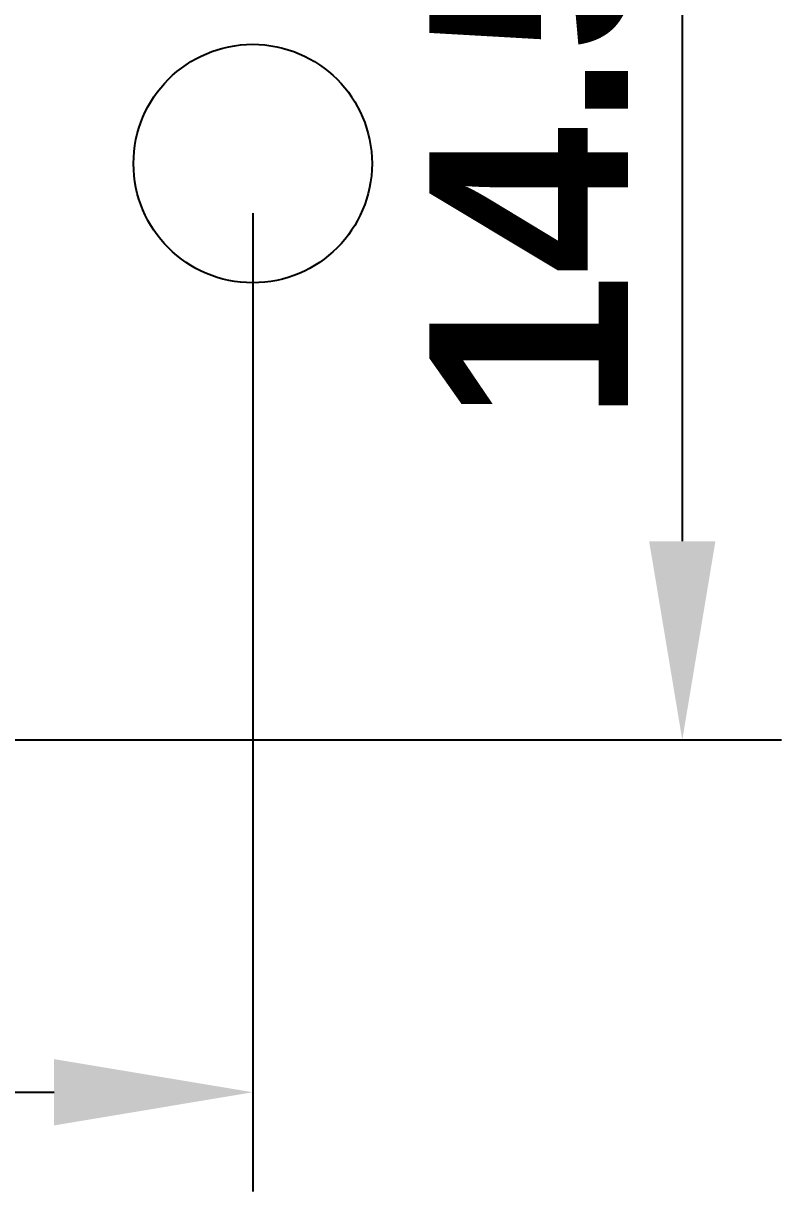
# Model space of a CAD drawing. Header units: millimetres. Extents: x -118 to 978, y -2247 to 617.
# Drawn here: x 599.85 to 609.39, y 510.93 to 525.62 of the extents above; entities that cross this region are included whole.
import ezdxf

# ---------------------------------------------------------------- set-up
doc = ezdxf.new("R2010")
doc.units = ezdxf.units.MM
doc.layers.add('Holes', color=1, linetype='Continuous', plot=False)
doc.layers.add('TabGuides', color=3, linetype='Continuous')
doc.styles.get("Standard").update_dxf_attribs({"font": 'FreeSansBold.ttf'})
doc.dimstyles.new('ISO-25', dxfattribs={"dimtxt": 2.5, "dimasz": 2.5, "dimexe": 1.25, "dimexo": 0.625, "dimtad": 1, "dimdec": 3, "dimdsep": 46, "dimtxsty": 'Standard', "dimcen": 2.5, "dimadec": 0, "dimazin": 0, "dimtfac": 1, "dimtmove": 0, "dimatfit": 3, "dimfxl": 1, "dimarcsym": 0})

# ---------------------------------------------------------------- blocks, each defined once
blk = doc.blocks.new('*D760')
at = {"layer": 'Defpoints', "color": 0}
for p in [(161.229, -77.726), (161.229, -92.226), (172.631, -92.226)]:
    blk.add_point(p, dxfattribs=at)
at = {"layer": 'TabGuides', "color": 0, "lineweight": -2}
for p, q in [((161.854, -77.726), (173.881, -77.726)), ((172.631, -80.226), (172.631, -89.726)), ((161.854, -92.226), (173.881, -92.226))]:
    blk.add_line(p, q, dxfattribs=at)
at = {"layer": 'TabGuides', "color": 0}
for points in [[(173.048, -80.226), (172.214, -80.226), (172.631, -77.726)], [(172.214, -89.726), (173.048, -89.726), (172.631, -92.226)]]:
    blk.add_solid(points, dxfattribs=at)
at = {"layer": 'TabGuides', "color": 0, "insert": (170.716, -84.976), "char_height": 2.5, "attachment_point": 5, "rotation": 90}
blk.add_mtext('14.5', dxfattribs=at)
blk = doc.blocks.new('*D761')
at = {"layer": 'Defpoints', "color": 0}
for p in [(137.229, -84.976), (167.229, -84.976), (167.229, -96.658)]:
    blk.add_point(p, dxfattribs=at)
at = {"layer": 'TabGuides', "color": 0, "lineweight": -2}
for p, q in [((137.229, -85.601), (137.229, -97.908)), ((167.229, -85.601), (167.229, -97.908)), ((139.729, -96.658), (164.729, -96.658))]:
    blk.add_line(p, q, dxfattribs=at)
at = {"layer": 'TabGuides', "color": 0}
for points in [[(139.729, -96.241), (139.729, -97.075), (137.229, -96.658)], [(164.729, -97.075), (164.729, -96.241), (167.229, -96.658)]]:
    blk.add_solid(points, dxfattribs=at)
at = {"layer": 'TabGuides', "color": 0, "insert": (152.229, -94.743), "char_height": 2.5, "attachment_point": 5}
blk.add_mtext('30', dxfattribs=at)
blk = doc.blocks.new('*D766')
at = {"layer": 'Defpoints', "color": 0}
for p in [(161.229, -77.726), (161.229, -92.226), (172.631, -92.226)]:
    blk.add_point(p, dxfattribs=at)
at = {"layer": 'TabGuides', "color": 0, "lineweight": -2}
for p, q in [((161.854, -77.726), (173.881, -77.726)), ((172.631, -80.226), (172.631, -89.726)), ((161.854, -92.226), (173.881, -92.226))]:
    blk.add_line(p, q, dxfattribs=at)
at = {"layer": 'TabGuides', "color": 0}
for points in [[(173.048, -80.226), (172.214, -80.226), (172.631, -77.726)], [(172.214, -89.726), (173.048, -89.726), (172.631, -92.226)]]:
    blk.add_solid(points, dxfattribs=at)
at = {"layer": 'TabGuides', "color": 0, "insert": (170.716, -84.976), "char_height": 2.5, "attachment_point": 5, "rotation": 90}
blk.add_mtext('14.5', dxfattribs=at)
blk = doc.blocks.new('*D767')
at = {"layer": 'Defpoints', "color": 0}
for p in [(137.229, -84.976), (167.229, -84.976), (167.229, -96.658)]:
    blk.add_point(p, dxfattribs=at)
at = {"layer": 'TabGuides', "color": 0, "lineweight": -2}
for p, q in [((137.229, -85.601), (137.229, -97.908)), ((167.229, -85.601), (167.229, -97.908)), ((139.729, -96.658), (164.729, -96.658))]:
    blk.add_line(p, q, dxfattribs=at)
at = {"layer": 'TabGuides', "color": 0}
for points in [[(139.729, -96.241), (139.729, -97.075), (137.229, -96.658)], [(164.729, -97.075), (164.729, -96.241), (167.229, -96.658)]]:
    blk.add_solid(points, dxfattribs=at)
at = {"layer": 'TabGuides', "color": 0, "insert": (152.229, -94.743), "char_height": 2.5, "attachment_point": 5}
blk.add_mtext('30', dxfattribs=at)
blk = doc.blocks.new('*D772')
at = {"layer": 'Defpoints', "color": 0}
for p in [(161.229, -77.726), (161.229, -92.226), (172.631, -92.226)]:
    blk.add_point(p, dxfattribs=at)
at = {"layer": 'TabGuides', "color": 0, "lineweight": -2}
for p, q in [((161.854, -77.726), (173.881, -77.726)), ((172.631, -80.226), (172.631, -89.726)), ((161.854, -92.226), (173.881, -92.226))]:
    blk.add_line(p, q, dxfattribs=at)
at = {"layer": 'TabGuides', "color": 0}
for points in [[(173.048, -80.226), (172.214, -80.226), (172.631, -77.726)], [(172.214, -89.726), (173.048, -89.726), (172.631, -92.226)]]:
    blk.add_solid(points, dxfattribs=at)
at = {"layer": 'TabGuides', "color": 0, "insert": (170.716, -84.976), "char_height": 2.5, "attachment_point": 5, "rotation": 90}
blk.add_mtext('14.5', dxfattribs=at)
blk = doc.blocks.new('*D773')
at = {"layer": 'Defpoints', "color": 0}
for p in [(137.229, -84.976), (167.229, -84.976), (167.229, -96.658)]:
    blk.add_point(p, dxfattribs=at)
at = {"layer": 'TabGuides', "color": 0, "lineweight": -2}
for p, q in [((137.229, -85.601), (137.229, -97.908)), ((167.229, -85.601), (167.229, -97.908)), ((139.729, -96.658), (164.729, -96.658))]:
    blk.add_line(p, q, dxfattribs=at)
at = {"layer": 'TabGuides', "color": 0}
for points in [[(139.729, -96.241), (139.729, -97.075), (137.229, -96.658)], [(164.729, -97.075), (164.729, -96.241), (167.229, -96.658)]]:
    blk.add_solid(points, dxfattribs=at)
at = {"layer": 'TabGuides', "color": 0, "insert": (152.229, -94.743), "char_height": 2.5, "attachment_point": 5}
blk.add_mtext('30', dxfattribs=at)
blk = doc.blocks.new('*D778')
at = {"layer": 'Defpoints', "color": 0}
for p in [(161.229, -77.726), (161.229, -92.226), (172.631, -92.226)]:
    blk.add_point(p, dxfattribs=at)
at = {"layer": 'TabGuides', "color": 0, "lineweight": -2}
for p, q in [((161.854, -77.726), (173.881, -77.726)), ((172.631, -80.226), (172.631, -89.726)), ((161.854, -92.226), (173.881, -92.226))]:
    blk.add_line(p, q, dxfattribs=at)
at = {"layer": 'TabGuides', "color": 0}
for points in [[(173.048, -80.226), (172.214, -80.226), (172.631, -77.726)], [(172.214, -89.726), (173.048, -89.726), (172.631, -92.226)]]:
    blk.add_solid(points, dxfattribs=at)
at = {"layer": 'TabGuides', "color": 0, "insert": (170.716, -84.976), "char_height": 2.5, "attachment_point": 5, "rotation": 90}
blk.add_mtext('14.5', dxfattribs=at)
blk = doc.blocks.new('*D779')
at = {"layer": 'Defpoints', "color": 0}
for p in [(137.229, -84.976), (167.229, -84.976), (167.229, -96.658)]:
    blk.add_point(p, dxfattribs=at)
at = {"layer": 'TabGuides', "color": 0, "lineweight": -2}
for p, q in [((137.229, -85.601), (137.229, -97.908)), ((167.229, -85.601), (167.229, -97.908)), ((139.729, -96.658), (164.729, -96.658))]:
    blk.add_line(p, q, dxfattribs=at)
at = {"layer": 'TabGuides', "color": 0}
for points in [[(139.729, -96.241), (139.729, -97.075), (137.229, -96.658)], [(164.729, -97.075), (164.729, -96.241), (167.229, -96.658)]]:
    blk.add_solid(points, dxfattribs=at)
at = {"layer": 'TabGuides', "color": 0, "insert": (152.229, -94.743), "char_height": 2.5, "attachment_point": 5}
blk.add_mtext('30', dxfattribs=at)
blk = doc.blocks.new('*D784')
at = {"layer": 'Defpoints', "color": 0}
for p in [(161.229, -77.726), (161.229, -92.226), (172.631, -92.226)]:
    blk.add_point(p, dxfattribs=at)
at = {"layer": 'TabGuides', "color": 0, "lineweight": -2}
for p, q in [((161.854, -77.726), (173.881, -77.726)), ((172.631, -80.226), (172.631, -89.726)), ((161.854, -92.226), (173.881, -92.226))]:
    blk.add_line(p, q, dxfattribs=at)
at = {"layer": 'TabGuides', "color": 0}
for points in [[(173.048, -80.226), (172.214, -80.226), (172.631, -77.726)], [(172.214, -89.726), (173.048, -89.726), (172.631, -92.226)]]:
    blk.add_solid(points, dxfattribs=at)
at = {"layer": 'TabGuides', "color": 0, "insert": (170.716, -84.976), "char_height": 2.5, "attachment_point": 5, "rotation": 90}
blk.add_mtext('14.5', dxfattribs=at)
blk = doc.blocks.new('*D785')
at = {"layer": 'Defpoints', "color": 0}
for p in [(137.229, -84.976), (167.229, -84.976), (167.229, -96.658)]:
    blk.add_point(p, dxfattribs=at)
at = {"layer": 'TabGuides', "color": 0, "lineweight": -2}
for p, q in [((137.229, -85.601), (137.229, -97.908)), ((167.229, -85.601), (167.229, -97.908)), ((139.729, -96.658), (164.729, -96.658))]:
    blk.add_line(p, q, dxfattribs=at)
at = {"layer": 'TabGuides', "color": 0}
for points in [[(139.729, -96.241), (139.729, -97.075), (137.229, -96.658)], [(164.729, -97.075), (164.729, -96.241), (167.229, -96.658)]]:
    blk.add_solid(points, dxfattribs=at)
at = {"layer": 'TabGuides', "color": 0, "insert": (152.229, -94.743), "char_height": 2.5, "attachment_point": 5}
blk.add_mtext('30', dxfattribs=at)
blk = doc.blocks.new('*D790')
at = {"layer": 'Defpoints', "color": 0}
for p in [(161.229, -77.726), (161.229, -92.226), (172.631, -92.226)]:
    blk.add_point(p, dxfattribs=at)
at = {"layer": 'TabGuides', "color": 0, "lineweight": -2}
for p, q in [((161.854, -77.726), (173.881, -77.726)), ((172.631, -80.226), (172.631, -89.726)), ((161.854, -92.226), (173.881, -92.226))]:
    blk.add_line(p, q, dxfattribs=at)
at = {"layer": 'TabGuides', "color": 0}
for points in [[(173.048, -80.226), (172.214, -80.226), (172.631, -77.726)], [(172.214, -89.726), (173.048, -89.726), (172.631, -92.226)]]:
    blk.add_solid(points, dxfattribs=at)
at = {"layer": 'TabGuides', "color": 0, "insert": (170.716, -84.976), "char_height": 2.5, "attachment_point": 5, "rotation": 90}
blk.add_mtext('14.5', dxfattribs=at)
blk = doc.blocks.new('*D791')
at = {"layer": 'Defpoints', "color": 0}
for p in [(137.229, -84.976), (167.229, -84.976), (167.229, -96.658)]:
    blk.add_point(p, dxfattribs=at)
at = {"layer": 'TabGuides', "color": 0, "lineweight": -2}
for p, q in [((137.229, -85.601), (137.229, -97.908)), ((167.229, -85.601), (167.229, -97.908)), ((139.729, -96.658), (164.729, -96.658))]:
    blk.add_line(p, q, dxfattribs=at)
at = {"layer": 'TabGuides', "color": 0}
for points in [[(139.729, -96.241), (139.729, -97.075), (137.229, -96.658)], [(164.729, -97.075), (164.729, -96.241), (167.229, -96.658)]]:
    blk.add_solid(points, dxfattribs=at)
at = {"layer": 'TabGuides', "color": 0, "insert": (152.229, -94.743), "char_height": 2.5, "attachment_point": 5}
blk.add_mtext('30', dxfattribs=at)
blk = doc.blocks.new('*D796')
at = {"layer": 'Defpoints', "color": 0}
for p in [(161.229, -77.726), (161.229, -92.226), (172.631, -92.226)]:
    blk.add_point(p, dxfattribs=at)
at = {"layer": 'TabGuides', "color": 0, "lineweight": -2}
for p, q in [((161.854, -77.726), (173.881, -77.726)), ((172.631, -80.226), (172.631, -89.726)), ((161.854, -92.226), (173.881, -92.226))]:
    blk.add_line(p, q, dxfattribs=at)
at = {"layer": 'TabGuides', "color": 0}
for points in [[(173.048, -80.226), (172.214, -80.226), (172.631, -77.726)], [(172.214, -89.726), (173.048, -89.726), (172.631, -92.226)]]:
    blk.add_solid(points, dxfattribs=at)
at = {"layer": 'TabGuides', "color": 0, "insert": (170.716, -84.976), "char_height": 2.5, "attachment_point": 5, "rotation": 90}
blk.add_mtext('14.5', dxfattribs=at)
blk = doc.blocks.new('*D797')
at = {"layer": 'Defpoints', "color": 0}
for p in [(137.229, -84.976), (167.229, -84.976), (167.229, -96.658)]:
    blk.add_point(p, dxfattribs=at)
at = {"layer": 'TabGuides', "color": 0, "lineweight": -2}
for p, q in [((137.229, -85.601), (137.229, -97.908)), ((167.229, -85.601), (167.229, -97.908)), ((139.729, -96.658), (164.729, -96.658))]:
    blk.add_line(p, q, dxfattribs=at)
at = {"layer": 'TabGuides', "color": 0}
for points in [[(139.729, -96.241), (139.729, -97.075), (137.229, -96.658)], [(164.729, -97.075), (164.729, -96.241), (167.229, -96.658)]]:
    blk.add_solid(points, dxfattribs=at)
at = {"layer": 'TabGuides', "color": 0, "insert": (152.229, -94.743), "char_height": 2.5, "attachment_point": 5}
blk.add_mtext('30', dxfattribs=at)
blk = doc.blocks.new('*D802')
at = {"layer": 'Defpoints', "color": 0}
for p in [(161.229, -77.726), (161.229, -92.226), (172.631, -92.226)]:
    blk.add_point(p, dxfattribs=at)
at = {"layer": 'TabGuides', "color": 0, "lineweight": -2}
for p, q in [((161.854, -77.726), (173.881, -77.726)), ((172.631, -80.226), (172.631, -89.726)), ((161.854, -92.226), (173.881, -92.226))]:
    blk.add_line(p, q, dxfattribs=at)
at = {"layer": 'TabGuides', "color": 0}
for points in [[(173.048, -80.226), (172.214, -80.226), (172.631, -77.726)], [(172.214, -89.726), (173.048, -89.726), (172.631, -92.226)]]:
    blk.add_solid(points, dxfattribs=at)
at = {"layer": 'TabGuides', "color": 0, "insert": (170.716, -84.976), "char_height": 2.5, "attachment_point": 5, "rotation": 90}
blk.add_mtext('14.5', dxfattribs=at)
blk = doc.blocks.new('*D803')
at = {"layer": 'Defpoints', "color": 0}
for p in [(137.229, -84.976), (167.229, -84.976), (167.229, -96.658)]:
    blk.add_point(p, dxfattribs=at)
at = {"layer": 'TabGuides', "color": 0, "lineweight": -2}
for p, q in [((137.229, -85.601), (137.229, -97.908)), ((167.229, -85.601), (167.229, -97.908)), ((139.729, -96.658), (164.729, -96.658))]:
    blk.add_line(p, q, dxfattribs=at)
at = {"layer": 'TabGuides', "color": 0}
for points in [[(139.729, -96.241), (139.729, -97.075), (137.229, -96.658)], [(164.729, -97.075), (164.729, -96.241), (167.229, -96.658)]]:
    blk.add_solid(points, dxfattribs=at)
at = {"layer": 'TabGuides', "color": 0, "insert": (152.229, -94.743), "char_height": 2.5, "attachment_point": 5}
blk.add_mtext('30', dxfattribs=at)
blk = doc.blocks.new('*D808')
at = {"layer": 'Defpoints', "color": 0}
for p in [(161.229, -77.726), (161.229, -92.226), (172.631, -92.226)]:
    blk.add_point(p, dxfattribs=at)
at = {"layer": 'TabGuides', "color": 0, "lineweight": -2}
for p, q in [((161.854, -77.726), (173.881, -77.726)), ((172.631, -80.226), (172.631, -89.726)), ((161.854, -92.226), (173.881, -92.226))]:
    blk.add_line(p, q, dxfattribs=at)
at = {"layer": 'TabGuides', "color": 0}
for points in [[(173.048, -80.226), (172.214, -80.226), (172.631, -77.726)], [(172.214, -89.726), (173.048, -89.726), (172.631, -92.226)]]:
    blk.add_solid(points, dxfattribs=at)
at = {"layer": 'TabGuides', "color": 0, "insert": (170.716, -84.976), "char_height": 2.5, "attachment_point": 5, "rotation": 90}
blk.add_mtext('14.5', dxfattribs=at)
blk = doc.blocks.new('*D809')
at = {"layer": 'Defpoints', "color": 0}
for p in [(137.229, -84.976), (167.229, -84.976), (167.229, -96.658)]:
    blk.add_point(p, dxfattribs=at)
at = {"layer": 'TabGuides', "color": 0, "lineweight": -2}
for p, q in [((137.229, -85.601), (137.229, -97.908)), ((167.229, -85.601), (167.229, -97.908)), ((139.729, -96.658), (164.729, -96.658))]:
    blk.add_line(p, q, dxfattribs=at)
at = {"layer": 'TabGuides', "color": 0}
for points in [[(139.729, -96.241), (139.729, -97.075), (137.229, -96.658)], [(164.729, -97.075), (164.729, -96.241), (167.229, -96.658)]]:
    blk.add_solid(points, dxfattribs=at)
at = {"layer": 'TabGuides', "color": 0, "insert": (152.229, -94.743), "char_height": 2.5, "attachment_point": 5}
blk.add_mtext('30', dxfattribs=at)
blk = doc.blocks.new('*D814')
at = {"layer": 'Defpoints', "color": 0}
for p in [(161.229, -77.726), (161.229, -92.226), (172.631, -92.226)]:
    blk.add_point(p, dxfattribs=at)
at = {"layer": 'TabGuides', "color": 0, "lineweight": -2}
for p, q in [((161.854, -77.726), (173.881, -77.726)), ((172.631, -80.226), (172.631, -89.726)), ((161.854, -92.226), (173.881, -92.226))]:
    blk.add_line(p, q, dxfattribs=at)
at = {"layer": 'TabGuides', "color": 0}
for points in [[(173.048, -80.226), (172.214, -80.226), (172.631, -77.726)], [(172.214, -89.726), (173.048, -89.726), (172.631, -92.226)]]:
    blk.add_solid(points, dxfattribs=at)
at = {"layer": 'TabGuides', "color": 0, "insert": (170.716, -84.976), "char_height": 2.5, "attachment_point": 5, "rotation": 90}
blk.add_mtext('14.5', dxfattribs=at)
blk = doc.blocks.new('*D815')
at = {"layer": 'Defpoints', "color": 0}
for p in [(137.229, -84.976), (167.229, -84.976), (167.229, -96.658)]:
    blk.add_point(p, dxfattribs=at)
at = {"layer": 'TabGuides', "color": 0, "lineweight": -2}
for p, q in [((137.229, -85.601), (137.229, -97.908)), ((167.229, -85.601), (167.229, -97.908)), ((139.729, -96.658), (164.729, -96.658))]:
    blk.add_line(p, q, dxfattribs=at)
at = {"layer": 'TabGuides', "color": 0}
for points in [[(139.729, -96.241), (139.729, -97.075), (137.229, -96.658)], [(164.729, -97.075), (164.729, -96.241), (167.229, -96.658)]]:
    blk.add_solid(points, dxfattribs=at)
at = {"layer": 'TabGuides', "color": 0, "insert": (152.229, -94.743), "char_height": 2.5, "attachment_point": 5}
blk.add_mtext('30', dxfattribs=at)
blk = doc.blocks.new('*D820')
at = {"layer": 'Defpoints', "color": 0}
for p in [(161.229, -77.726), (161.229, -92.226), (172.631, -92.226)]:
    blk.add_point(p, dxfattribs=at)
at = {"layer": 'TabGuides', "color": 0, "lineweight": -2}
for p, q in [((161.854, -77.726), (173.881, -77.726)), ((172.631, -80.226), (172.631, -89.726)), ((161.854, -92.226), (173.881, -92.226))]:
    blk.add_line(p, q, dxfattribs=at)
at = {"layer": 'TabGuides', "color": 0}
for points in [[(173.048, -80.226), (172.214, -80.226), (172.631, -77.726)], [(172.214, -89.726), (173.048, -89.726), (172.631, -92.226)]]:
    blk.add_solid(points, dxfattribs=at)
at = {"layer": 'TabGuides', "color": 0, "insert": (170.716, -84.976), "char_height": 2.5, "attachment_point": 5, "rotation": 90}
blk.add_mtext('14.5', dxfattribs=at)
blk = doc.blocks.new('*D821')
at = {"layer": 'Defpoints', "color": 0}
for p in [(137.229, -84.976), (167.229, -84.976), (167.229, -96.658)]:
    blk.add_point(p, dxfattribs=at)
at = {"layer": 'TabGuides', "color": 0, "lineweight": -2}
for p, q in [((137.229, -85.601), (137.229, -97.908)), ((167.229, -85.601), (167.229, -97.908)), ((139.729, -96.658), (164.729, -96.658))]:
    blk.add_line(p, q, dxfattribs=at)
at = {"layer": 'TabGuides', "color": 0}
for points in [[(139.729, -96.241), (139.729, -97.075), (137.229, -96.658)], [(164.729, -97.075), (164.729, -96.241), (167.229, -96.658)]]:
    blk.add_solid(points, dxfattribs=at)
at = {"layer": 'TabGuides', "color": 0, "insert": (152.229, -94.743), "char_height": 2.5, "attachment_point": 5}
blk.add_mtext('30', dxfattribs=at)
blk = doc.blocks.new('*D826')
at = {"layer": 'Defpoints', "color": 0}
for p in [(161.229, -77.726), (161.229, -92.226), (172.631, -92.226)]:
    blk.add_point(p, dxfattribs=at)
at = {"layer": 'TabGuides', "color": 0, "lineweight": -2}
for p, q in [((161.854, -77.726), (173.881, -77.726)), ((172.631, -80.226), (172.631, -89.726)), ((161.854, -92.226), (173.881, -92.226))]:
    blk.add_line(p, q, dxfattribs=at)
at = {"layer": 'TabGuides', "color": 0}
for points in [[(173.048, -80.226), (172.214, -80.226), (172.631, -77.726)], [(172.214, -89.726), (173.048, -89.726), (172.631, -92.226)]]:
    blk.add_solid(points, dxfattribs=at)
at = {"layer": 'TabGuides', "color": 0, "insert": (170.716, -84.976), "char_height": 2.5, "attachment_point": 5, "rotation": 90}
blk.add_mtext('14.5', dxfattribs=at)
blk = doc.blocks.new('*D827')
at = {"layer": 'Defpoints', "color": 0}
for p in [(137.229, -84.976), (167.229, -84.976), (167.229, -96.658)]:
    blk.add_point(p, dxfattribs=at)
at = {"layer": 'TabGuides', "color": 0, "lineweight": -2}
for p, q in [((137.229, -85.601), (137.229, -97.908)), ((167.229, -85.601), (167.229, -97.908)), ((139.729, -96.658), (164.729, -96.658))]:
    blk.add_line(p, q, dxfattribs=at)
at = {"layer": 'TabGuides', "color": 0}
for points in [[(139.729, -96.241), (139.729, -97.075), (137.229, -96.658)], [(164.729, -97.075), (164.729, -96.241), (167.229, -96.658)]]:
    blk.add_solid(points, dxfattribs=at)
at = {"layer": 'TabGuides', "color": 0, "insert": (152.229, -94.743), "char_height": 2.5, "attachment_point": 5}
blk.add_mtext('30', dxfattribs=at)
blk = doc.blocks.new('*D832')
at = {"layer": 'Defpoints', "color": 0}
for p in [(161.229, -77.726), (161.229, -92.226), (172.631, -92.226)]:
    blk.add_point(p, dxfattribs=at)
at = {"layer": 'TabGuides', "color": 0, "lineweight": -2}
for p, q in [((161.854, -77.726), (173.881, -77.726)), ((172.631, -80.226), (172.631, -89.726)), ((161.854, -92.226), (173.881, -92.226))]:
    blk.add_line(p, q, dxfattribs=at)
at = {"layer": 'TabGuides', "color": 0}
for points in [[(173.048, -80.226), (172.214, -80.226), (172.631, -77.726)], [(172.214, -89.726), (173.048, -89.726), (172.631, -92.226)]]:
    blk.add_solid(points, dxfattribs=at)
at = {"layer": 'TabGuides', "color": 0, "insert": (170.716, -84.976), "char_height": 2.5, "attachment_point": 5, "rotation": 90}
blk.add_mtext('14.5', dxfattribs=at)
blk = doc.blocks.new('*D833')
at = {"layer": 'Defpoints', "color": 0}
for p in [(137.229, -84.976), (167.229, -84.976), (167.229, -96.658)]:
    blk.add_point(p, dxfattribs=at)
at = {"layer": 'TabGuides', "color": 0, "lineweight": -2}
for p, q in [((137.229, -85.601), (137.229, -97.908)), ((167.229, -85.601), (167.229, -97.908)), ((139.729, -96.658), (164.729, -96.658))]:
    blk.add_line(p, q, dxfattribs=at)
at = {"layer": 'TabGuides', "color": 0}
for points in [[(139.729, -96.241), (139.729, -97.075), (137.229, -96.658)], [(164.729, -97.075), (164.729, -96.241), (167.229, -96.658)]]:
    blk.add_solid(points, dxfattribs=at)
at = {"layer": 'TabGuides', "color": 0, "insert": (152.229, -94.743), "char_height": 2.5, "attachment_point": 5}
blk.add_mtext('30', dxfattribs=at)
blk = doc.blocks.new('*D838')
at = {"layer": 'Defpoints', "color": 0}
for p in [(161.229, -77.726), (161.229, -92.226), (172.631, -92.226)]:
    blk.add_point(p, dxfattribs=at)
at = {"layer": 'TabGuides', "color": 0, "lineweight": -2}
for p, q in [((161.854, -77.726), (173.881, -77.726)), ((172.631, -80.226), (172.631, -89.726)), ((161.854, -92.226), (173.881, -92.226))]:
    blk.add_line(p, q, dxfattribs=at)
at = {"layer": 'TabGuides', "color": 0}
for points in [[(173.048, -80.226), (172.214, -80.226), (172.631, -77.726)], [(172.214, -89.726), (173.048, -89.726), (172.631, -92.226)]]:
    blk.add_solid(points, dxfattribs=at)
at = {"layer": 'TabGuides', "color": 0, "insert": (170.716, -84.976), "char_height": 2.5, "attachment_point": 5, "rotation": 90}
blk.add_mtext('14.5', dxfattribs=at)
blk = doc.blocks.new('*D839')
at = {"layer": 'Defpoints', "color": 0}
for p in [(137.229, -84.976), (167.229, -84.976), (167.229, -96.658)]:
    blk.add_point(p, dxfattribs=at)
at = {"layer": 'TabGuides', "color": 0, "lineweight": -2}
for p, q in [((137.229, -85.601), (137.229, -97.908)), ((167.229, -85.601), (167.229, -97.908)), ((139.729, -96.658), (164.729, -96.658))]:
    blk.add_line(p, q, dxfattribs=at)
at = {"layer": 'TabGuides', "color": 0}
for points in [[(139.729, -96.241), (139.729, -97.075), (137.229, -96.658)], [(164.729, -97.075), (164.729, -96.241), (167.229, -96.658)]]:
    blk.add_solid(points, dxfattribs=at)
at = {"layer": 'TabGuides', "color": 0, "insert": (152.229, -94.743), "char_height": 2.5, "attachment_point": 5}
blk.add_mtext('30', dxfattribs=at)
blk = doc.blocks.new('*D844')
at = {"layer": 'Defpoints', "color": 0}
for p in [(161.229, -77.726), (161.229, -92.226), (172.631, -92.226)]:
    blk.add_point(p, dxfattribs=at)
at = {"layer": 'TabGuides', "color": 0, "lineweight": -2}
for p, q in [((161.854, -77.726), (173.881, -77.726)), ((172.631, -80.226), (172.631, -89.726)), ((161.854, -92.226), (173.881, -92.226))]:
    blk.add_line(p, q, dxfattribs=at)
at = {"layer": 'TabGuides', "color": 0}
for points in [[(173.048, -80.226), (172.214, -80.226), (172.631, -77.726)], [(172.214, -89.726), (173.048, -89.726), (172.631, -92.226)]]:
    blk.add_solid(points, dxfattribs=at)
at = {"layer": 'TabGuides', "color": 0, "insert": (170.716, -84.976), "char_height": 2.5, "attachment_point": 5, "rotation": 90}
blk.add_mtext('14.5', dxfattribs=at)
blk = doc.blocks.new('*D845')
at = {"layer": 'Defpoints', "color": 0}
for p in [(137.229, -84.976), (167.229, -84.976), (167.229, -96.658)]:
    blk.add_point(p, dxfattribs=at)
at = {"layer": 'TabGuides', "color": 0, "lineweight": -2}
for p, q in [((137.229, -85.601), (137.229, -97.908)), ((167.229, -85.601), (167.229, -97.908)), ((139.729, -96.658), (164.729, -96.658))]:
    blk.add_line(p, q, dxfattribs=at)
at = {"layer": 'TabGuides', "color": 0}
for points in [[(139.729, -96.241), (139.729, -97.075), (137.229, -96.658)], [(164.729, -97.075), (164.729, -96.241), (167.229, -96.658)]]:
    blk.add_solid(points, dxfattribs=at)
at = {"layer": 'TabGuides', "color": 0, "insert": (152.229, -94.743), "char_height": 2.5, "attachment_point": 5}
blk.add_mtext('30', dxfattribs=at)
blk = doc.blocks.new('*D850')
at = {"layer": 'Defpoints', "color": 0}
for p in [(161.229, -77.726), (161.229, -92.226), (172.631, -92.226)]:
    blk.add_point(p, dxfattribs=at)
at = {"layer": 'TabGuides', "color": 0, "lineweight": -2}
for p, q in [((161.854, -77.726), (173.881, -77.726)), ((172.631, -80.226), (172.631, -89.726)), ((161.854, -92.226), (173.881, -92.226))]:
    blk.add_line(p, q, dxfattribs=at)
at = {"layer": 'TabGuides', "color": 0}
for points in [[(173.048, -80.226), (172.214, -80.226), (172.631, -77.726)], [(172.214, -89.726), (173.048, -89.726), (172.631, -92.226)]]:
    blk.add_solid(points, dxfattribs=at)
at = {"layer": 'TabGuides', "color": 0, "insert": (170.716, -84.976), "char_height": 2.5, "attachment_point": 5, "rotation": 90}
blk.add_mtext('14.5', dxfattribs=at)
blk = doc.blocks.new('*D851')
at = {"layer": 'Defpoints', "color": 0}
for p in [(137.229, -84.976), (167.229, -84.976), (167.229, -96.658)]:
    blk.add_point(p, dxfattribs=at)
at = {"layer": 'TabGuides', "color": 0, "lineweight": -2}
for p, q in [((137.229, -85.601), (137.229, -97.908)), ((167.229, -85.601), (167.229, -97.908)), ((139.729, -96.658), (164.729, -96.658))]:
    blk.add_line(p, q, dxfattribs=at)
at = {"layer": 'TabGuides', "color": 0}
for points in [[(139.729, -96.241), (139.729, -97.075), (137.229, -96.658)], [(164.729, -97.075), (164.729, -96.241), (167.229, -96.658)]]:
    blk.add_solid(points, dxfattribs=at)
at = {"layer": 'TabGuides', "color": 0, "insert": (152.229, -94.743), "char_height": 2.5, "attachment_point": 5}
blk.add_mtext('30', dxfattribs=at)
blk = doc.blocks.new('*D856')
at = {"layer": 'Defpoints', "color": 0}
for p in [(161.229, -77.726), (161.229, -92.226), (172.631, -92.226)]:
    blk.add_point(p, dxfattribs=at)
at = {"layer": 'TabGuides', "color": 0, "lineweight": -2}
for p, q in [((161.854, -77.726), (173.881, -77.726)), ((172.631, -80.226), (172.631, -89.726)), ((161.854, -92.226), (173.881, -92.226))]:
    blk.add_line(p, q, dxfattribs=at)
at = {"layer": 'TabGuides', "color": 0}
for points in [[(173.048, -80.226), (172.214, -80.226), (172.631, -77.726)], [(172.214, -89.726), (173.048, -89.726), (172.631, -92.226)]]:
    blk.add_solid(points, dxfattribs=at)
at = {"layer": 'TabGuides', "color": 0, "insert": (170.716, -84.976), "char_height": 2.5, "attachment_point": 5, "rotation": 90}
blk.add_mtext('14.5', dxfattribs=at)
blk = doc.blocks.new('*D857')
at = {"layer": 'Defpoints', "color": 0}
for p in [(137.229, -84.976), (167.229, -84.976), (167.229, -96.658)]:
    blk.add_point(p, dxfattribs=at)
at = {"layer": 'TabGuides', "color": 0, "lineweight": -2}
for p, q in [((137.229, -85.601), (137.229, -97.908)), ((167.229, -85.601), (167.229, -97.908)), ((139.729, -96.658), (164.729, -96.658))]:
    blk.add_line(p, q, dxfattribs=at)
at = {"layer": 'TabGuides', "color": 0}
for points in [[(139.729, -96.241), (139.729, -97.075), (137.229, -96.658)], [(164.729, -97.075), (164.729, -96.241), (167.229, -96.658)]]:
    blk.add_solid(points, dxfattribs=at)
at = {"layer": 'TabGuides', "color": 0, "insert": (152.229, -94.743), "char_height": 2.5, "attachment_point": 5}
blk.add_mtext('30', dxfattribs=at)
blk = doc.blocks.new('*D862')
at = {"layer": 'Defpoints', "color": 0}
for p in [(161.229, -77.726), (161.229, -92.226), (172.631, -92.226)]:
    blk.add_point(p, dxfattribs=at)
at = {"layer": 'TabGuides', "color": 0, "lineweight": -2}
for p, q in [((161.854, -77.726), (173.881, -77.726)), ((172.631, -80.226), (172.631, -89.726)), ((161.854, -92.226), (173.881, -92.226))]:
    blk.add_line(p, q, dxfattribs=at)
at = {"layer": 'TabGuides', "color": 0}
for points in [[(173.048, -80.226), (172.214, -80.226), (172.631, -77.726)], [(172.214, -89.726), (173.048, -89.726), (172.631, -92.226)]]:
    blk.add_solid(points, dxfattribs=at)
at = {"layer": 'TabGuides', "color": 0, "insert": (170.716, -84.976), "char_height": 2.5, "attachment_point": 5, "rotation": 90}
blk.add_mtext('14.5', dxfattribs=at)
blk = doc.blocks.new('*D863')
at = {"layer": 'Defpoints', "color": 0}
for p in [(137.229, -84.976), (167.229, -84.976), (167.229, -96.658)]:
    blk.add_point(p, dxfattribs=at)
at = {"layer": 'TabGuides', "color": 0, "lineweight": -2}
for p, q in [((137.229, -85.601), (137.229, -97.908)), ((167.229, -85.601), (167.229, -97.908)), ((139.729, -96.658), (164.729, -96.658))]:
    blk.add_line(p, q, dxfattribs=at)
at = {"layer": 'TabGuides', "color": 0}
for points in [[(139.729, -96.241), (139.729, -97.075), (137.229, -96.658)], [(164.729, -97.075), (164.729, -96.241), (167.229, -96.658)]]:
    blk.add_solid(points, dxfattribs=at)
at = {"layer": 'TabGuides', "color": 0, "insert": (152.229, -94.743), "char_height": 2.5, "attachment_point": 5}
blk.add_mtext('30', dxfattribs=at)
blk = doc.blocks.new('*D868')
at = {"layer": 'Defpoints', "color": 0}
for p in [(161.229, -77.726), (161.229, -92.226), (172.631, -92.226)]:
    blk.add_point(p, dxfattribs=at)
at = {"layer": 'TabGuides', "color": 0, "lineweight": -2}
for p, q in [((161.854, -77.726), (173.881, -77.726)), ((172.631, -80.226), (172.631, -89.726)), ((161.854, -92.226), (173.881, -92.226))]:
    blk.add_line(p, q, dxfattribs=at)
at = {"layer": 'TabGuides', "color": 0}
for points in [[(173.048, -80.226), (172.214, -80.226), (172.631, -77.726)], [(172.214, -89.726), (173.048, -89.726), (172.631, -92.226)]]:
    blk.add_solid(points, dxfattribs=at)
at = {"layer": 'TabGuides', "color": 0, "insert": (170.716, -84.976), "char_height": 2.5, "attachment_point": 5, "rotation": 90}
blk.add_mtext('14.5', dxfattribs=at)
blk = doc.blocks.new('*D869')
at = {"layer": 'Defpoints', "color": 0}
for p in [(137.229, -84.976), (167.229, -84.976), (167.229, -96.658)]:
    blk.add_point(p, dxfattribs=at)
at = {"layer": 'TabGuides', "color": 0, "lineweight": -2}
for p, q in [((137.229, -85.601), (137.229, -97.908)), ((167.229, -85.601), (167.229, -97.908)), ((139.729, -96.658), (164.729, -96.658))]:
    blk.add_line(p, q, dxfattribs=at)
at = {"layer": 'TabGuides', "color": 0}
for points in [[(139.729, -96.241), (139.729, -97.075), (137.229, -96.658)], [(164.729, -97.075), (164.729, -96.241), (167.229, -96.658)]]:
    blk.add_solid(points, dxfattribs=at)
at = {"layer": 'TabGuides', "color": 0, "insert": (152.229, -94.743), "char_height": 2.5, "attachment_point": 5}
blk.add_mtext('30', dxfattribs=at)
blk = doc.blocks.new('*D874')
at = {"layer": 'Defpoints', "color": 0}
for p in [(161.229, -77.726), (161.229, -92.226), (172.631, -92.226)]:
    blk.add_point(p, dxfattribs=at)
at = {"layer": 'TabGuides', "color": 0, "lineweight": -2}
for p, q in [((161.854, -77.726), (173.881, -77.726)), ((172.631, -80.226), (172.631, -89.726)), ((161.854, -92.226), (173.881, -92.226))]:
    blk.add_line(p, q, dxfattribs=at)
at = {"layer": 'TabGuides', "color": 0}
for points in [[(173.048, -80.226), (172.214, -80.226), (172.631, -77.726)], [(172.214, -89.726), (173.048, -89.726), (172.631, -92.226)]]:
    blk.add_solid(points, dxfattribs=at)
at = {"layer": 'TabGuides', "color": 0, "insert": (170.716, -84.976), "char_height": 2.5, "attachment_point": 5, "rotation": 90}
blk.add_mtext('14.5', dxfattribs=at)
blk = doc.blocks.new('*D875')
at = {"layer": 'Defpoints', "color": 0}
for p in [(137.229, -84.976), (167.229, -84.976), (167.229, -96.658)]:
    blk.add_point(p, dxfattribs=at)
at = {"layer": 'TabGuides', "color": 0, "lineweight": -2}
for p, q in [((137.229, -85.601), (137.229, -97.908)), ((167.229, -85.601), (167.229, -97.908)), ((139.729, -96.658), (164.729, -96.658))]:
    blk.add_line(p, q, dxfattribs=at)
at = {"layer": 'TabGuides', "color": 0}
for points in [[(139.729, -96.241), (139.729, -97.075), (137.229, -96.658)], [(164.729, -97.075), (164.729, -96.241), (167.229, -96.658)]]:
    blk.add_solid(points, dxfattribs=at)
at = {"layer": 'TabGuides', "color": 0, "insert": (152.229, -94.743), "char_height": 2.5, "attachment_point": 5}
blk.add_mtext('30', dxfattribs=at)
blk = doc.blocks.new('*D880')
at = {"layer": 'Defpoints', "color": 0}
for p in [(161.229, -77.726), (161.229, -92.226), (172.631, -92.226)]:
    blk.add_point(p, dxfattribs=at)
at = {"layer": 'TabGuides', "color": 0, "lineweight": -2}
for p, q in [((161.854, -77.726), (173.881, -77.726)), ((172.631, -80.226), (172.631, -89.726)), ((161.854, -92.226), (173.881, -92.226))]:
    blk.add_line(p, q, dxfattribs=at)
at = {"layer": 'TabGuides', "color": 0}
for points in [[(173.048, -80.226), (172.214, -80.226), (172.631, -77.726)], [(172.214, -89.726), (173.048, -89.726), (172.631, -92.226)]]:
    blk.add_solid(points, dxfattribs=at)
at = {"layer": 'TabGuides', "color": 0, "insert": (170.716, -84.976), "char_height": 2.5, "attachment_point": 5, "rotation": 90}
blk.add_mtext('14.5', dxfattribs=at)
blk = doc.blocks.new('*D881')
at = {"layer": 'Defpoints', "color": 0}
for p in [(137.229, -84.976), (167.229, -84.976), (167.229, -96.658)]:
    blk.add_point(p, dxfattribs=at)
at = {"layer": 'TabGuides', "color": 0, "lineweight": -2}
for p, q in [((137.229, -85.601), (137.229, -97.908)), ((167.229, -85.601), (167.229, -97.908)), ((139.729, -96.658), (164.729, -96.658))]:
    blk.add_line(p, q, dxfattribs=at)
at = {"layer": 'TabGuides', "color": 0}
for points in [[(139.729, -96.241), (139.729, -97.075), (137.229, -96.658)], [(164.729, -97.075), (164.729, -96.241), (167.229, -96.658)]]:
    blk.add_solid(points, dxfattribs=at)
at = {"layer": 'TabGuides', "color": 0, "insert": (152.229, -94.743), "char_height": 2.5, "attachment_point": 5}
blk.add_mtext('30', dxfattribs=at)
blk = doc.blocks.new('*D886')
at = {"layer": 'Defpoints', "color": 0}
for p in [(161.229, -77.726), (161.229, -92.226), (172.631, -92.226)]:
    blk.add_point(p, dxfattribs=at)
at = {"layer": 'TabGuides', "color": 0, "lineweight": -2}
for p, q in [((161.854, -77.726), (173.881, -77.726)), ((172.631, -80.226), (172.631, -89.726)), ((161.854, -92.226), (173.881, -92.226))]:
    blk.add_line(p, q, dxfattribs=at)
at = {"layer": 'TabGuides', "color": 0}
for points in [[(173.048, -80.226), (172.214, -80.226), (172.631, -77.726)], [(172.214, -89.726), (173.048, -89.726), (172.631, -92.226)]]:
    blk.add_solid(points, dxfattribs=at)
at = {"layer": 'TabGuides', "color": 0, "insert": (170.716, -84.976), "char_height": 2.5, "attachment_point": 5, "rotation": 90}
blk.add_mtext('14.5', dxfattribs=at)
blk = doc.blocks.new('*D887')
at = {"layer": 'Defpoints', "color": 0}
for p in [(137.229, -84.976), (167.229, -84.976), (167.229, -96.658)]:
    blk.add_point(p, dxfattribs=at)
at = {"layer": 'TabGuides', "color": 0, "lineweight": -2}
for p, q in [((137.229, -85.601), (137.229, -97.908)), ((167.229, -85.601), (167.229, -97.908)), ((139.729, -96.658), (164.729, -96.658))]:
    blk.add_line(p, q, dxfattribs=at)
at = {"layer": 'TabGuides', "color": 0}
for points in [[(139.729, -96.241), (139.729, -97.075), (137.229, -96.658)], [(164.729, -97.075), (164.729, -96.241), (167.229, -96.658)]]:
    blk.add_solid(points, dxfattribs=at)
at = {"layer": 'TabGuides', "color": 0, "insert": (152.229, -94.743), "char_height": 2.5, "attachment_point": 5}
blk.add_mtext('30', dxfattribs=at)
blk = doc.blocks.new('*D892')
at = {"layer": 'Defpoints', "color": 0}
for p in [(161.229, -77.726), (161.229, -92.226), (172.631, -92.226)]:
    blk.add_point(p, dxfattribs=at)
at = {"layer": 'TabGuides', "color": 0, "lineweight": -2}
for p, q in [((161.854, -77.726), (173.881, -77.726)), ((172.631, -80.226), (172.631, -89.726)), ((161.854, -92.226), (173.881, -92.226))]:
    blk.add_line(p, q, dxfattribs=at)
at = {"layer": 'TabGuides', "color": 0}
for points in [[(173.048, -80.226), (172.214, -80.226), (172.631, -77.726)], [(172.214, -89.726), (173.048, -89.726), (172.631, -92.226)]]:
    blk.add_solid(points, dxfattribs=at)
at = {"layer": 'TabGuides', "color": 0, "insert": (170.716, -84.976), "char_height": 2.5, "attachment_point": 5, "rotation": 90}
blk.add_mtext('14.5', dxfattribs=at)
blk = doc.blocks.new('*D893')
at = {"layer": 'Defpoints', "color": 0}
for p in [(137.229, -84.976), (167.229, -84.976), (167.229, -96.658)]:
    blk.add_point(p, dxfattribs=at)
at = {"layer": 'TabGuides', "color": 0, "lineweight": -2}
for p, q in [((137.229, -85.601), (137.229, -97.908)), ((167.229, -85.601), (167.229, -97.908)), ((139.729, -96.658), (164.729, -96.658))]:
    blk.add_line(p, q, dxfattribs=at)
at = {"layer": 'TabGuides', "color": 0}
for points in [[(139.729, -96.241), (139.729, -97.075), (137.229, -96.658)], [(164.729, -97.075), (164.729, -96.241), (167.229, -96.658)]]:
    blk.add_solid(points, dxfattribs=at)
at = {"layer": 'TabGuides', "color": 0, "insert": (152.229, -94.743), "char_height": 2.5, "attachment_point": 5}
blk.add_mtext('30', dxfattribs=at)
blk = doc.blocks.new('*D898')
at = {"layer": 'Defpoints', "color": 0}
for p in [(161.229, -77.726), (161.229, -92.226), (172.631, -92.226)]:
    blk.add_point(p, dxfattribs=at)
at = {"layer": 'TabGuides', "color": 0, "lineweight": -2}
for p, q in [((161.854, -77.726), (173.881, -77.726)), ((172.631, -80.226), (172.631, -89.726)), ((161.854, -92.226), (173.881, -92.226))]:
    blk.add_line(p, q, dxfattribs=at)
at = {"layer": 'TabGuides', "color": 0}
for points in [[(173.048, -80.226), (172.214, -80.226), (172.631, -77.726)], [(172.214, -89.726), (173.048, -89.726), (172.631, -92.226)]]:
    blk.add_solid(points, dxfattribs=at)
at = {"layer": 'TabGuides', "color": 0, "insert": (170.716, -84.976), "char_height": 2.5, "attachment_point": 5, "rotation": 90}
blk.add_mtext('14.5', dxfattribs=at)
blk = doc.blocks.new('*D899')
at = {"layer": 'Defpoints', "color": 0}
for p in [(137.229, -84.976), (167.229, -84.976), (167.229, -96.658)]:
    blk.add_point(p, dxfattribs=at)
at = {"layer": 'TabGuides', "color": 0, "lineweight": -2}
for p, q in [((137.229, -85.601), (137.229, -97.908)), ((167.229, -85.601), (167.229, -97.908)), ((139.729, -96.658), (164.729, -96.658))]:
    blk.add_line(p, q, dxfattribs=at)
at = {"layer": 'TabGuides', "color": 0}
for points in [[(139.729, -96.241), (139.729, -97.075), (137.229, -96.658)], [(164.729, -97.075), (164.729, -96.241), (167.229, -96.658)]]:
    blk.add_solid(points, dxfattribs=at)
at = {"layer": 'TabGuides', "color": 0, "insert": (152.229, -94.743), "char_height": 2.5, "attachment_point": 5}
blk.add_mtext('30', dxfattribs=at)
blk = doc.blocks.new('*D904')
at = {"layer": 'Defpoints', "color": 0}
for p in [(161.229, -77.726), (161.229, -92.226), (172.631, -92.226)]:
    blk.add_point(p, dxfattribs=at)
at = {"layer": 'TabGuides', "color": 0, "lineweight": -2}
for p, q in [((161.854, -77.726), (173.881, -77.726)), ((172.631, -80.226), (172.631, -89.726)), ((161.854, -92.226), (173.881, -92.226))]:
    blk.add_line(p, q, dxfattribs=at)
at = {"layer": 'TabGuides', "color": 0}
for points in [[(173.048, -80.226), (172.214, -80.226), (172.631, -77.726)], [(172.214, -89.726), (173.048, -89.726), (172.631, -92.226)]]:
    blk.add_solid(points, dxfattribs=at)
at = {"layer": 'TabGuides', "color": 0, "insert": (170.716, -84.976), "char_height": 2.5, "attachment_point": 5, "rotation": 90}
blk.add_mtext('14.5', dxfattribs=at)
blk = doc.blocks.new('*D905')
at = {"layer": 'Defpoints', "color": 0}
for p in [(137.229, -84.976), (167.229, -84.976), (167.229, -96.658)]:
    blk.add_point(p, dxfattribs=at)
at = {"layer": 'TabGuides', "color": 0, "lineweight": -2}
for p, q in [((137.229, -85.601), (137.229, -97.908)), ((167.229, -85.601), (167.229, -97.908)), ((139.729, -96.658), (164.729, -96.658))]:
    blk.add_line(p, q, dxfattribs=at)
at = {"layer": 'TabGuides', "color": 0}
for points in [[(139.729, -96.241), (139.729, -97.075), (137.229, -96.658)], [(164.729, -97.075), (164.729, -96.241), (167.229, -96.658)]]:
    blk.add_solid(points, dxfattribs=at)
at = {"layer": 'TabGuides', "color": 0, "insert": (152.229, -94.743), "char_height": 2.5, "attachment_point": 5}
blk.add_mtext('30', dxfattribs=at)
blk = doc.blocks.new('*D910')
at = {"layer": 'Defpoints', "color": 0}
for p in [(161.229, -77.726), (161.229, -92.226), (172.631, -92.226)]:
    blk.add_point(p, dxfattribs=at)
at = {"layer": 'TabGuides', "color": 0, "lineweight": -2}
for p, q in [((161.854, -77.726), (173.881, -77.726)), ((172.631, -80.226), (172.631, -89.726)), ((161.854, -92.226), (173.881, -92.226))]:
    blk.add_line(p, q, dxfattribs=at)
at = {"layer": 'TabGuides', "color": 0}
for points in [[(173.048, -80.226), (172.214, -80.226), (172.631, -77.726)], [(172.214, -89.726), (173.048, -89.726), (172.631, -92.226)]]:
    blk.add_solid(points, dxfattribs=at)
at = {"layer": 'TabGuides', "color": 0, "insert": (170.716, -84.976), "char_height": 2.5, "attachment_point": 5, "rotation": 90}
blk.add_mtext('14.5', dxfattribs=at)
blk = doc.blocks.new('*D911')
at = {"layer": 'Defpoints', "color": 0}
for p in [(137.229, -84.976), (167.229, -84.976), (167.229, -96.658)]:
    blk.add_point(p, dxfattribs=at)
at = {"layer": 'TabGuides', "color": 0, "lineweight": -2}
for p, q in [((137.229, -85.601), (137.229, -97.908)), ((167.229, -85.601), (167.229, -97.908)), ((139.729, -96.658), (164.729, -96.658))]:
    blk.add_line(p, q, dxfattribs=at)
at = {"layer": 'TabGuides', "color": 0}
for points in [[(139.729, -96.241), (139.729, -97.075), (137.229, -96.658)], [(164.729, -97.075), (164.729, -96.241), (167.229, -96.658)]]:
    blk.add_solid(points, dxfattribs=at)
at = {"layer": 'TabGuides', "color": 0, "insert": (152.229, -94.743), "char_height": 2.5, "attachment_point": 5}
blk.add_mtext('30', dxfattribs=at)
blk = doc.blocks.new('*D916')
at = {"layer": 'Defpoints', "color": 0}
for p in [(161.229, -77.726), (161.229, -92.226), (172.631, -92.226)]:
    blk.add_point(p, dxfattribs=at)
at = {"layer": 'TabGuides', "color": 0, "lineweight": -2}
for p, q in [((161.854, -77.726), (173.881, -77.726)), ((172.631, -80.226), (172.631, -89.726)), ((161.854, -92.226), (173.881, -92.226))]:
    blk.add_line(p, q, dxfattribs=at)
at = {"layer": 'TabGuides', "color": 0}
for points in [[(173.048, -80.226), (172.214, -80.226), (172.631, -77.726)], [(172.214, -89.726), (173.048, -89.726), (172.631, -92.226)]]:
    blk.add_solid(points, dxfattribs=at)
at = {"layer": 'TabGuides', "color": 0, "insert": (170.716, -84.976), "char_height": 2.5, "attachment_point": 5, "rotation": 90}
blk.add_mtext('14.5', dxfattribs=at)
blk = doc.blocks.new('*D917')
at = {"layer": 'Defpoints', "color": 0}
for p in [(137.229, -84.976), (167.229, -84.976), (167.229, -96.658)]:
    blk.add_point(p, dxfattribs=at)
at = {"layer": 'TabGuides', "color": 0, "lineweight": -2}
for p, q in [((137.229, -85.601), (137.229, -97.908)), ((167.229, -85.601), (167.229, -97.908)), ((139.729, -96.658), (164.729, -96.658))]:
    blk.add_line(p, q, dxfattribs=at)
at = {"layer": 'TabGuides', "color": 0}
for points in [[(139.729, -96.241), (139.729, -97.075), (137.229, -96.658)], [(164.729, -97.075), (164.729, -96.241), (167.229, -96.658)]]:
    blk.add_solid(points, dxfattribs=at)
at = {"layer": 'TabGuides', "color": 0, "insert": (152.229, -94.743), "char_height": 2.5, "attachment_point": 5}
blk.add_mtext('30', dxfattribs=at)
blk = doc.blocks.new('*D922')
at = {"layer": 'Defpoints', "color": 0}
for p in [(161.229, -77.726), (161.229, -92.226), (172.631, -92.226)]:
    blk.add_point(p, dxfattribs=at)
at = {"layer": 'TabGuides', "color": 0, "lineweight": -2}
for p, q in [((161.854, -77.726), (173.881, -77.726)), ((172.631, -80.226), (172.631, -89.726)), ((161.854, -92.226), (173.881, -92.226))]:
    blk.add_line(p, q, dxfattribs=at)
at = {"layer": 'TabGuides', "color": 0}
for points in [[(173.048, -80.226), (172.214, -80.226), (172.631, -77.726)], [(172.214, -89.726), (173.048, -89.726), (172.631, -92.226)]]:
    blk.add_solid(points, dxfattribs=at)
at = {"layer": 'TabGuides', "color": 0, "insert": (170.716, -84.976), "char_height": 2.5, "attachment_point": 5, "rotation": 90}
blk.add_mtext('14.5', dxfattribs=at)
blk = doc.blocks.new('*D923')
at = {"layer": 'Defpoints', "color": 0}
for p in [(137.229, -84.976), (167.229, -84.976), (167.229, -96.658)]:
    blk.add_point(p, dxfattribs=at)
at = {"layer": 'TabGuides', "color": 0, "lineweight": -2}
for p, q in [((137.229, -85.601), (137.229, -97.908)), ((167.229, -85.601), (167.229, -97.908)), ((139.729, -96.658), (164.729, -96.658))]:
    blk.add_line(p, q, dxfattribs=at)
at = {"layer": 'TabGuides', "color": 0}
for points in [[(139.729, -96.241), (139.729, -97.075), (137.229, -96.658)], [(164.729, -97.075), (164.729, -96.241), (167.229, -96.658)]]:
    blk.add_solid(points, dxfattribs=at)
at = {"layer": 'TabGuides', "color": 0, "insert": (152.229, -94.743), "char_height": 2.5, "attachment_point": 5}
blk.add_mtext('30', dxfattribs=at)
blk = doc.blocks.new('*D928')
at = {"layer": 'Defpoints', "color": 0}
for p in [(161.229, -77.726), (161.229, -92.226), (172.631, -92.226)]:
    blk.add_point(p, dxfattribs=at)
at = {"layer": 'TabGuides', "color": 0, "lineweight": -2}
for p, q in [((161.854, -77.726), (173.881, -77.726)), ((172.631, -80.226), (172.631, -89.726)), ((161.854, -92.226), (173.881, -92.226))]:
    blk.add_line(p, q, dxfattribs=at)
at = {"layer": 'TabGuides', "color": 0}
for points in [[(173.048, -80.226), (172.214, -80.226), (172.631, -77.726)], [(172.214, -89.726), (173.048, -89.726), (172.631, -92.226)]]:
    blk.add_solid(points, dxfattribs=at)
at = {"layer": 'TabGuides', "color": 0, "insert": (170.716, -84.976), "char_height": 2.5, "attachment_point": 5, "rotation": 90}
blk.add_mtext('14.5', dxfattribs=at)
blk = doc.blocks.new('*D929')
at = {"layer": 'Defpoints', "color": 0}
for p in [(137.229, -84.976), (167.229, -84.976), (167.229, -96.658)]:
    blk.add_point(p, dxfattribs=at)
at = {"layer": 'TabGuides', "color": 0, "lineweight": -2}
for p, q in [((137.229, -85.601), (137.229, -97.908)), ((167.229, -85.601), (167.229, -97.908)), ((139.729, -96.658), (164.729, -96.658))]:
    blk.add_line(p, q, dxfattribs=at)
at = {"layer": 'TabGuides', "color": 0}
for points in [[(139.729, -96.241), (139.729, -97.075), (137.229, -96.658)], [(164.729, -97.075), (164.729, -96.241), (167.229, -96.658)]]:
    blk.add_solid(points, dxfattribs=at)
at = {"layer": 'TabGuides', "color": 0, "insert": (152.229, -94.743), "char_height": 2.5, "attachment_point": 5}
blk.add_mtext('30', dxfattribs=at)
blk = doc.blocks.new('*D934')
at = {"layer": 'Defpoints', "color": 0}
for p in [(161.229, -77.726), (161.229, -92.226), (172.631, -92.226)]:
    blk.add_point(p, dxfattribs=at)
at = {"layer": 'TabGuides', "color": 0, "lineweight": -2}
for p, q in [((161.854, -77.726), (173.881, -77.726)), ((172.631, -80.226), (172.631, -89.726)), ((161.854, -92.226), (173.881, -92.226))]:
    blk.add_line(p, q, dxfattribs=at)
at = {"layer": 'TabGuides', "color": 0}
for points in [[(173.048, -80.226), (172.214, -80.226), (172.631, -77.726)], [(172.214, -89.726), (173.048, -89.726), (172.631, -92.226)]]:
    blk.add_solid(points, dxfattribs=at)
at = {"layer": 'TabGuides', "color": 0, "insert": (170.716, -84.976), "char_height": 2.5, "attachment_point": 5, "rotation": 90}
blk.add_mtext('14.5', dxfattribs=at)
blk = doc.blocks.new('*D935')
at = {"layer": 'Defpoints', "color": 0}
for p in [(137.229, -84.976), (167.229, -84.976), (167.229, -96.658)]:
    blk.add_point(p, dxfattribs=at)
at = {"layer": 'TabGuides', "color": 0, "lineweight": -2}
for p, q in [((137.229, -85.601), (137.229, -97.908)), ((167.229, -85.601), (167.229, -97.908)), ((139.729, -96.658), (164.729, -96.658))]:
    blk.add_line(p, q, dxfattribs=at)
at = {"layer": 'TabGuides', "color": 0}
for points in [[(139.729, -96.241), (139.729, -97.075), (137.229, -96.658)], [(164.729, -97.075), (164.729, -96.241), (167.229, -96.658)]]:
    blk.add_solid(points, dxfattribs=at)
at = {"layer": 'TabGuides', "color": 0, "insert": (152.229, -94.743), "char_height": 2.5, "attachment_point": 5}
blk.add_mtext('30', dxfattribs=at)
blk = doc.blocks.new('Back Panel')
at = {"layer": 'Holes'}
blk.add_circle((167.2286, -84.976), 1.5, dxfattribs=at)
blk.add_circle((167.2286, -84.976), 1.5, dxfattribs=at)
blk.add_circle((167.2286, -84.976), 1.5, dxfattribs=at)
blk.add_circle((167.2286, -84.976), 1.5, dxfattribs=at)
blk.add_circle((167.2286, -84.976), 1.5, dxfattribs=at)
blk.add_circle((167.2286, -84.976), 1.5, dxfattribs=at)
blk.add_circle((167.2286, -84.976), 1.5, dxfattribs=at)
blk.add_circle((167.2286, -84.976), 1.5, dxfattribs=at)
blk.add_circle((167.2286, -84.976), 1.5, dxfattribs=at)
blk.add_circle((167.2286, -84.976), 1.5, dxfattribs=at)
blk.add_circle((167.2286, -84.976), 1.5, dxfattribs=at)
blk.add_circle((167.2286, -84.976), 1.5, dxfattribs=at)
blk.add_circle((167.2286, -84.976), 1.5, dxfattribs=at)
blk.add_circle((167.2286, -84.976), 1.5, dxfattribs=at)
blk.add_circle((167.2286, -84.976), 1.5, dxfattribs=at)
blk.add_circle((167.2286, -84.976), 1.5, dxfattribs=at)
blk.add_circle((167.2286, -84.976), 1.5, dxfattribs=at)
blk.add_circle((167.2286, -84.976), 1.5, dxfattribs=at)
blk.add_circle((167.2286, -84.976), 1.5, dxfattribs=at)
blk.add_circle((167.2286, -84.976), 1.5, dxfattribs=at)
blk.add_circle((167.2286, -84.976), 1.5, dxfattribs=at)
blk.add_circle((167.2286, -84.976), 1.5, dxfattribs=at)
blk.add_circle((167.2286, -84.976), 1.5, dxfattribs=at)
blk.add_circle((167.2286, -84.976), 1.5, dxfattribs=at)
blk.add_circle((167.2286, -84.976), 1.5, dxfattribs=at)
blk.add_circle((167.2286, -84.976), 1.5, dxfattribs=at)
blk.add_circle((167.2286, -84.976), 1.5, dxfattribs=at)
blk.add_circle((167.2286, -84.976), 1.5, dxfattribs=at)
blk.add_circle((167.2286, -84.976), 1.5, dxfattribs=at)
blk.add_circle((167.2286, -84.976), 1.5, dxfattribs=at)
at = {"layer": 'TabGuides'}
for picture in ['*D760', '*D766', '*D772', '*D778', '*D784', '*D790', '*D796', '*D802', '*D808', '*D814', '*D820', '*D826', '*D832', '*D838', '*D844', '*D850', '*D856', '*D862', '*D868', '*D874', '*D880', '*D886', '*D892', '*D898', '*D904', '*D910', '*D916', '*D922', '*D928', '*D934']:
    dim = blk.add_linear_dim(base=(172.631, -92.226), p1=(161.2286, -77.726), p2=(161.2286, -92.226), angle=90, dimstyle='ISO-25', dxfattribs=at)
    dim.commit()
    dim.dimension.update_dxf_attribs({"geometry": picture, "text_midpoint": (170.7158, -84.976)})
for picture in ['*D761', '*D767', '*D773', '*D779', '*D785', '*D791', '*D797', '*D803', '*D809', '*D815', '*D821', '*D827', '*D833', '*D839', '*D845', '*D851', '*D857', '*D863', '*D869', '*D875', '*D881', '*D887', '*D893', '*D899', '*D905', '*D911', '*D917', '*D923', '*D929', '*D935']:
    dim = blk.add_linear_dim(base=(167.2286, -96.6579), p1=(137.2286, -84.976), p2=(167.2286, -84.976), dimstyle='ISO-25', dxfattribs=at)
    dim.commit()
    dim.dimension.update_dxf_attribs({"geometry": picture, "text_midpoint": (152.2286, -94.7427)})

msp = doc.modelspace()

# ---------------------------------------------------------------- block references
msp.add_blockref('Back Panel', (435.5074, 608.8369))

doc.saveas('drawing.dxf')
